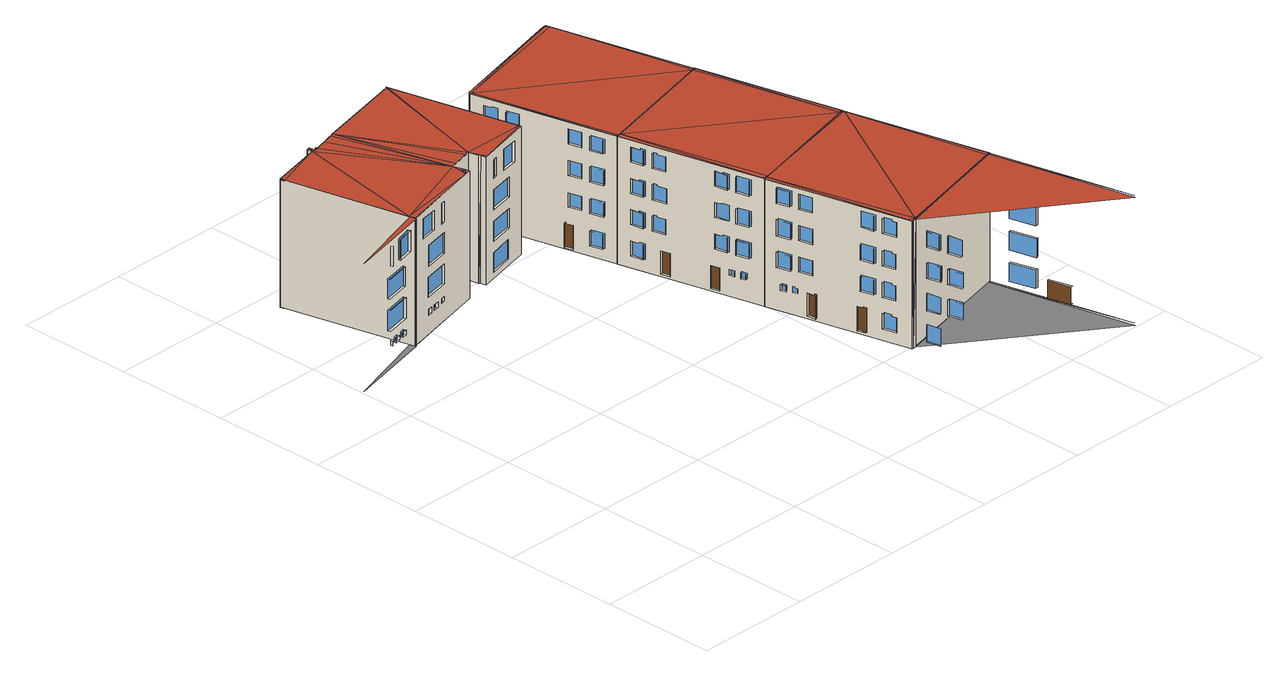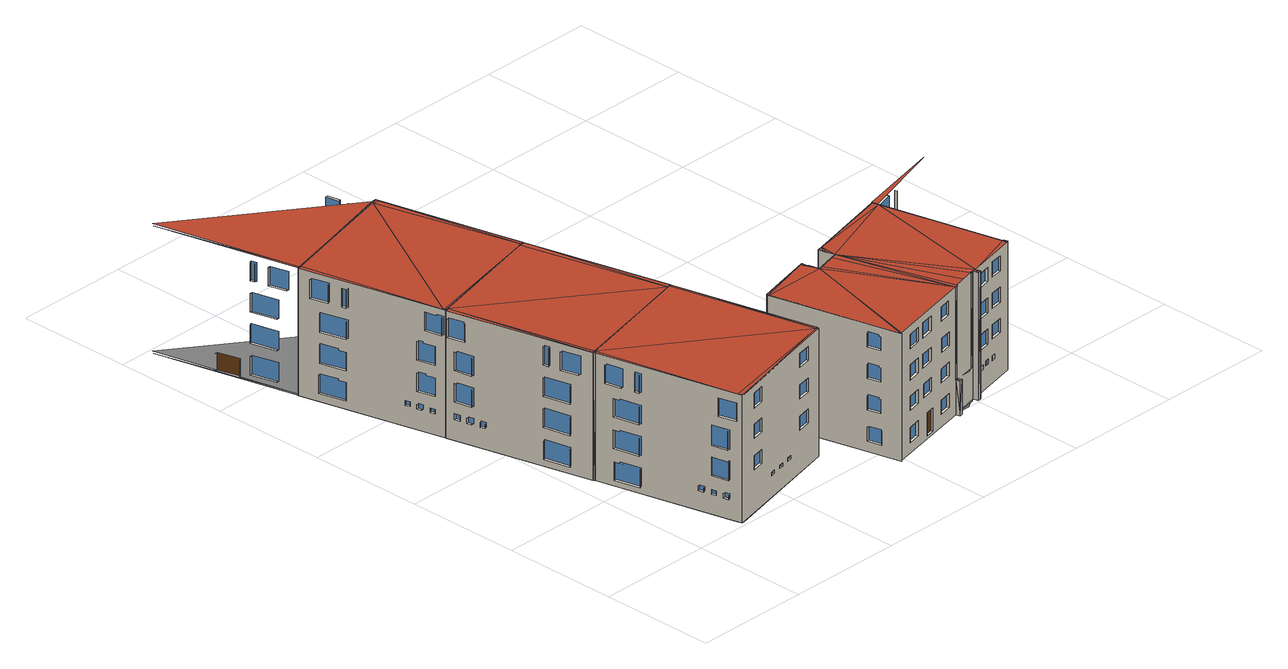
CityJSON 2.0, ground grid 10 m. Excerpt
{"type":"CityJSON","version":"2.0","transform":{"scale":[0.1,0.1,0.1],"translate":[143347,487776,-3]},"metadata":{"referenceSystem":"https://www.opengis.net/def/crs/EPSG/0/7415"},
"CityObjects":{
"building1":{"type":"Building","geometry":[{"type":"MultiSurface","lod":"2.2","boundaries":[[[0,1,2,3]],[[4,5,6,7]],[[8,9,10,11]],[[12,13,14,15]],[[16,17,18,19]],[[13,18,17,14]],[[11,10,20,21]],[[22,23,9,8]],[[10,9,23,20]],[[24,25,26,27]],[[28,29,30,31]],[[29,26,25,30]],[[32,33,34]],[[35,36,37]],[[21,20,23,22]],[[38,39,40,41]],[[42,43,44,45]],[[46,47,43,42]],[[45,44,48,49]],[[44,43,47,48]],[[15,14,17,16]],[[50,51,39,38]],[[41,40,52,53]],[[40,39,51,52]],[[49,48,47,46]],[[31,30,25,24]],[[53,52,51,50]],[[54,32,34]],[[35,37,55]],[[56,54,57]],[[58,55,59]],[[60,61,32,37]],[[60,61,54,55]],[[62,63,61]],[[61,64,62]],[[65,60,63]],[[63,60,61]],[[66,67,61]],[[68,60,69]],[[70,71,72,73]],[[74,75,76,77]],[[78,79,80,81]],[[82,83,84,85]],[[86,87,88,89]],[[57,67,90]],[[91,69,58]],[[73,72,92,93]],[[94,95,71,70]],[[96,97,98,99]],[[72,71,95,92]],[[100,101,102,103]],[[104,105,97,96]],[[99,98,106,107]],[[98,97,105,106]],[[66,90,67]],[[91,68,69]],[[108,109,75,76]],[[77,76,108,110]],[[111,109,75,74]],[[112,113,79,80]],[[81,80,112,114]],[[115,113,79,78]],[[116,117,83,84]],[[85,84,116,118]],[[119,117,83,82]],[[107,106,105,104]],[[120,121,122,123]],[[124,56,57]],[[58,59,125]],[[126,127,121,122]],[[123,122,126,128]],[[129,127,121,120]],[[93,92,95,94]],[[130,131,132,133]],[[110,108,109,111]],[[114,112,113,115]],[[118,116,117,119]],[[128,126,127,129]],[[91,90,61,60],[134,135,136,137],[118,119,82,85],[138,139,140,141],[114,115,78,81],[142,143,144,145],[110,111,74,77],[146,147,148,149],[150,151,152,153],[128,129,120,123]],[[133,132,154,155]],[[156,157,131,130]],[[158,159,87,86]],[[89,88,160,161]],[[132,131,157,154]],[[88,87,159,160]],[[103,102,162,163]],[[164,165,101,100]],[[102,101,165,162]],[[155,154,157,156]],[[152,166,167,153]],[[140,168,169,141]],[[144,170,171,145]],[[136,172,173,137]],[[174,175,166,167]],[[153,167,174,150]],[[151,175,166,152]],[[150,174,175,151]],[[176,177,178,179]],[[180,181,182,183]],[[55,54,184,185],[73,70,94,93],[183,180,186,187],[103,100,164,163],[89,86,158,161],[99,96,104,107],[133,130,156,155],[179,176,188,189]],[[179,178,190,189]],[[188,191,177,176]],[[178,177,191,190]],[[183,182,192,187]],[[186,193,181,180]],[[182,181,193,192]],[[194,195,168,169]],[[196,197,170,171]],[[141,169,194,138]],[[139,195,168,140]],[[145,171,196,142]],[[143,197,170,144]],[[198,199,172,173]],[[137,173,198,134]],[[135,199,172,136]],[[161,160,159,158]],[[189,190,191,188]],[[187,192,193,186]],[[163,162,165,164]],[[148,200,201,149]],[[57,90,202]],[[91,58,203]],[[204,205,200,201]],[[149,201,204,146]],[[147,205,200,148]],[[146,204,205,147]],[[138,194,195,139]],[[142,196,197,143]],[[134,198,199,135]],[[124,57,202]],[[125,203,58]],[[90,91,206]],[[90,206,207]],[[208,206,91]],[[90,207,209]],[[207,206,209]],[[90,209,210]],[[208,91,211]],[[206,208,209]],[[208,209,210,211]],[[212,211,213]],[[214,213,215]],[[214,212,213]],[[215,216,214]],[[90,210,202]],[[215,217,216]],[[203,213,91]],[[210,218,219]],[[217,220,216]],[[218,221,219]],[[211,210,222,223]],[[224,213,203]],[[221,225,219]],[[210,219,222]],[[226,220,217]],[[210,222,202]],[[227,224,223]],[[224,203,223]],[[125,185,228]],[[229,184,124]],[[228,230,125]],[[231,124,202]],[[203,125,230]],[[229,124,231]],[[222,223,232]],[[222,232,233]],[[232,234,233]],[[203,202,184,185]],[[232,223,235]],[[222,233,236]],[[234,232,235]],[[233,234,237]],[[222,236,202]],[[223,203,238]],[[223,238,235]],[[236,233,237]],[[234,235,239]],[[234,239,237]],[[235,238,236]],[[237,235,236]],[[237,239,235]],[[203,240,238]],[[236,241,202]],[[242,241,236]],[[240,243,238]],[[244,245,246,247]],[[248,249,250,251]],[[252,253,254,255]],[[203,202,256,257]],[[258,259,260,261]],[[242,236,256]],[[243,257,238]],[[262,263,245,246]],[[247,246,262,264]],[[265,263,245,244]],[[266,267,249,250]],[[251,250,266,268]],[[269,267,249,248]],[[270,271,253,254]],[[255,254,270,272]],[[273,271,253,252]],[[274,275,259,260]],[[261,260,274,276]],[[277,275,259,258]],[[264,262,263,265]],[[278,279,280]],[[268,266,267,269]],[[272,270,271,273]],[[257,256,280,279]],[[278,281,282,283]],[[281,278,280]],[[276,274,275,277]],[[256,284,280]],[[279,285,257]],[[278,285,279]],[[280,284,281]],[[284,282,281]],[[278,283,285]],[[286,287,288,289]],[[290,291,292,293]],[[294,295,296,297]],[[298,299,300,301]],[[302,303,304,305]],[[236,306,256]],[[238,257,307]],[[301,300,308,309]],[[310,311,299,298]],[[300,299,311,308]],[[312,313,314,315]],[[316,317,318,319]],[[320,321,322,323]],[[324,325,295,296]],[[297,296,324,326]],[[327,325,295,294]],[[309,308,311,310]],[[307,306,236,238],[328,329,330,331],[332,333,316,319],[276,277,258,261],[334,335,336,337],[338,339,320,323],[264,265,244,247],[268,269,248,251],[340,341,312,315],[342,343,344,345],[346,347,348,349],[272,273,252,255],[326,327,294,297]],[[256,350,284]],[[257,285,351]],[[326,324,325,327]],[[352,353,313,314]],[[315,314,352,340]],[[341,353,313,312]],[[354,355,317,318]],[[319,318,354,332]],[[333,355,317,316]],[[356,357,321,322]],[[323,322,356,338]],[[339,357,321,320]],[[289,288,358,359]],[[293,292,360,361]],[[362,363,287,286]],[[364,365,291,290]],[[288,287,363,358]],[[292,291,365,360]],[[305,304,366,367]],[[368,369,303,302]],[[304,303,369,366]],[[283,282,370,371],[301,298,310,309],[372,373,374,375],[289,286,362,359],[293,290,364,361],[305,302,368,367]],[[340,352,353,341]],[[332,354,355,333]],[[373,376,377,372]],[[338,356,357,339]],[[336,378,379,337]],[[344,380,381,345]],[[348,382,383,349]],[[330,384,385,331]],[[359,358,363,362]],[[361,360,365,364]],[[372,377,386,375]],[[374,387,376,373]],[[377,376,387,386]],[[367,366,369,368]],[[350,370,284]],[[285,371,351]],[[256,388,350]],[[257,351,389]],[[257,389,307]],[[256,306,388]],[[390,391,378,379]],[[392,393,380,381]],[[335,391,378,336]],[[343,393,380,344]],[[337,379,390,334]],[[345,381,392,342]],[[394,395,382,383]],[[349,383,394,346]],[[347,395,382,348]],[[396,397,384,385]],[[331,385,396,328]],[[329,397,384,330]],[[375,386,387,374]],[[334,390,391,335]],[[342,392,393,343]],[[346,394,395,347]],[[328,396,397,329]],[[398,399,400,401]],[[402,403,404,405]],[[406,407,408,409]],[[410,411,412,413]],[[371,370,414,415],[416,417,418,419],[420,421,422,423],[424,425,426,427],[428,429,430,431]],[[424,398,399,425]],[[416,402,403,417]],[[420,406,407,421]],[[428,410,411,429]],[[425,399,400,426]],[[427,401,398,424]],[[417,403,404,418]],[[421,407,408,422]],[[419,405,402,416]],[[423,409,406,420]],[[431,413,410,428]],[[429,411,412,430]],[[426,400,401,427]],[[418,404,405,419]],[[422,408,409,423]],[[430,412,413,431]],[[306,307,414]],[[306,414,388]],[[307,389,415]],[[307,415,414]],[[432,433,434]],[[432,435,433]],[[434,436,432]],[[433,435,437]],[[438,439,440,441]],[[442,443,444,445]],[[446,447,448,449]],[[450,451,452,453]],[[437,435,432]],[[454,455,439,438]],[[441,440,456,457]],[[458,459,443,442]],[[445,444,460,461]],[[462,463,447,446]],[[449,448,464,465]],[[466,467,451,450]],[[453,452,468,469]],[[470,434,471]],[[472,473,433]],[[457,456,455,454]],[[461,460,459,458]],[[474,436,434]],[[433,437,475]],[[476,477,478,479]],[[480,481,482,483]],[[465,464,463,462]],[[469,468,467,466]],[[484,485,486,487]],[[488,489,490,491]],[[492,493,494,495]],[[496,497,498,499]],[[500,501,502,503]],[[504,505,506,507]],[[508,509,510,511]],[[483,482,477,476]],[[491,490,485,484]],[[499,498,493,492]],[[436,437,432]],[[512,513,501,500]],[[503,502,514,515]],[[516,517,505,504]],[[507,506,518,519]],[[520,521,509,508]],[[511,510,522,523]],[[455,456,440,439]],[[459,460,444,443]],[[463,464,448,447]],[[467,468,452,451]],[[524,525,526,527]],[[528,529,530,531]],[[527,526,532,533]],[[534,535,525,524]],[[536,537,538,539]],[[540,541,542,543]],[[544,545,546,547]],[[548,549,434,433],[550,551,552,553],[554,555,556,557],[558,559,560,561],[562,563,564,565],[566,567,568,569],[570,571,572,573],[454,457,441,438],[516,519,507,504],[462,465,449,446],[520,523,511,508],[466,469,453,450],[512,515,503,500],[458,461,445,442],[574,575,576,577],[578,579,580,581],[582,583,584,585],[534,533,527,524]],[[515,514,513,512]],[[519,518,517,516]],[[523,522,521,520]],[[477,482,481,478]],[[485,490,489,486]],[[493,498,497,494]],[[533,532,535,534]],[[586,587,529,528]],[[531,530,588,589]],[[590,591,537,536]],[[539,538,592,593]],[[594,595,541,540]],[[543,542,596,597]],[[598,599,545,544]],[[547,546,600,601]],[[513,514,502,501]],[[517,518,506,505]],[[521,522,510,509]],[[589,588,587,586]],[[593,592,591,590]],[[597,596,595,594]],[[601,600,599,598]],[[535,532,526,525]],[[587,588,530,529]],[[591,592,538,537]],[[595,596,542,541]],[[599,600,546,545]],[[585,602,603,584]],[[604,470,471]],[[472,605,473]],[[565,606,607,564]],[[573,608,609,572]],[[557,610,611,556]],[[584,603,612,583]],[[582,613,602,585]],[[471,614,604]],[[473,605,615]],[[583,612,613,582]],[[562,616,606,565]],[[564,607,617,563]],[[570,618,608,573]],[[572,609,619,571]],[[554,620,610,557]],[[556,611,621,555]],[[563,617,616,562]],[[571,619,618,570]],[[555,621,620,554]],[[581,622,623,580]],[[580,623,624,579]],[[578,625,622,581]],[[579,624,625,578]],[[569,626,627,568]],[[561,628,629,560]],[[553,630,631,552]],[[613,612,603,602]],[[577,632,633,576]],[[566,634,626,569]],[[568,627,635,567]],[[558,636,628,561]],[[560,629,637,559]],[[616,617,607,606]],[[550,638,630,553]],[[552,631,639,551]],[[574,640,632,577]],[[576,633,641,575]],[[618,619,609,608]],[[620,621,611,610]],[[575,641,640,574]],[[567,635,634,566]],[[559,637,636,558]],[[551,639,638,550]],[[625,624,623,622]],[[614,549,604]],[[605,548,615]],[[634,635,627,626]],[[636,637,629,628]],[[640,641,633,632]],[[638,639,631,630]],[[642,643,644,645]],[[646,647,648,649]],[[650,651,652,653]],[[654,655,656,657]],[[658,548,659]],[[660,549,661]],[[662,663,655,654]],[[657,656,664,665]],[[666,667,643,642]],[[645,644,668,669]],[[649,648,670,671]],[[653,652,672,673]],[[674,675,647,646]],[[676,677,651,650]],[[665,664,663,662]],[[669,668,667,666]],[[671,670,675,674]],[[673,672,677,676]],[[678,679,680,681]],[[682,683,679,678]],[[681,680,684,685]],[[685,684,683,682]],[[686,687,688,689]],[[690,691,692,693]],[[694,695,696,697]],[[689,688,698,699]],[[700,701,687,686]],[[702,703,691,690]],[[693,692,704,705]],[[706,707,695,694]],[[697,696,708,709]],[[663,664,656,655]],[[667,668,644,643]],[[675,670,648,647]],[[677,672,652,651]],[[710,711,712,713]],[[714,715,711,710]],[[713,712,716,717]],[[699,698,701,700]],[[705,704,703,702]],[[709,708,707,706]],[[718,719,549,548],[720,721,722,723],[724,725,726,727],[728,729,730,731],[732,733,734,735],[736,737,738,739],[740,741,742,743],[744,745,746,747],[702,705,693,690],[674,671,649,646],[700,699,689,686],[666,669,645,642],[676,673,653,650],[706,709,697,694],[682,685,681,678],[662,665,657,654],[714,717,713,710],[748,749,750,751]],[[717,716,715,714]],[[683,684,680,679]],[[701,698,688,687]],[[703,704,692,691]],[[707,708,696,695]],[[715,716,712,711]],[[751,752,753,750]],[[735,754,755,734]],[[727,756,757,726]],[[743,758,759,742]],[[760,660,661]],[[659,761,658]],[[748,762,752,751]],[[750,753,763,749]],[[749,763,762,748]],[[732,764,754,735]],[[734,755,765,733]],[[726,757,766,725]],[[742,759,767,741]],[[724,768,756,727]],[[740,769,758,743]],[[760,661,770]],[[761,771,658]],[[733,765,764,732]],[[725,766,768,724]],[[741,767,769,740]],[[747,772,773,746]],[[731,774,775,730]],[[739,776,777,738]],[[723,778,779,722]],[[762,763,753,752]],[[746,773,780,745]],[[744,781,772,747]],[[728,782,774,731]],[[730,775,783,729]],[[736,784,776,739]],[[738,777,785,737]],[[720,786,778,723]],[[722,779,787,721]],[[764,765,755,754]],[[768,766,757,756]],[[769,767,759,758]],[[745,780,781,744]],[[729,783,782,728]],[[737,785,784,736]],[[721,787,786,720]],[[788,719,789]],[[718,790,791]],[[781,780,773,772]],[[782,783,775,774]],[[784,785,777,776]],[[786,787,779,778]],[[719,760,770]],[[761,718,771]],[[792,793,794,795]],[[796,797,798,799]],[[800,801,802,803]],[[804,805,806,807]],[[808,809,793,792]],[[795,794,810,811]],[[799,798,812,813]],[[814,815,797,796]],[[816,817,801,800]],[[803,802,818,819]],[[820,821,805,804]],[[807,806,822,823]],[[811,810,809,808]],[[813,812,815,814]],[[819,818,817,816]],[[823,822,821,820]],[[824,825,826,827]],[[828,829,830,831]],[[832,833,834,835]],[[827,826,836,837]],[[831,830,838,839]],[[840,841,825,824]],[[842,843,829,828]],[[809,810,794,793]],[[815,812,798,797]],[[844,845,833,832]],[[835,834,846,847]],[[817,818,802,801]],[[821,822,806,805]],[[848,849,850,851]],[[851,850,852,853]],[[854,855,849,848]],[[837,836,841,840]],[[839,838,843,842]],[[847,846,845,844]],[[856,857,719,718],[858,859,860,861],[862,863,864,865],[844,847,835,832],[816,819,803,800],[840,837,827,824],[808,811,795,792],[842,839,831,828],[814,813,799,796],[820,823,807,804],[854,853,851,848]],[[853,852,855,854]],[[866,788,789]],[[791,790,867]],[[841,836,826,825]],[[843,838,830,829]],[[845,846,834,833]],[[855,852,850,849]],[[866,789,857]],[[856,791,867]],[[865,868,869,864]],[[862,870,868,865]],[[864,869,871,863]],[[863,871,870,862]],[[861,872,873,860]],[[858,874,872,861]],[[860,873,875,859]],[[870,871,869,868]],[[859,875,874,858]],[[857,856,867]],[[874,875,873,872]],[[857,867,866]],[[867,876,877]],[[866,867,877]],[[878,879,880,881]],[[882,883,884,885]],[[886,887,888,889]],[[475,437,890]],[[474,891,436]],[[892,893,879,880]],[[894,895,883,884]],[[896,897,887,888]],[[898,893,879,878]],[[899,895,883,882]],[[900,897,887,886]],[[881,880,892,901]],[[885,884,894,902]],[[889,888,896,903]],[[604,904,470]],[[472,905,605]],[[901,892,893,898]],[[902,894,895,899]],[[903,896,897,900]],[[760,906,660]],[[659,907,761]],[[908,788,866]],[[790,909,867]],[[433,434,910,911]],[[912,876,867]],[[866,877,913]],[[914,915,916,917]],[[548,549,918,919]],[[920,921,915,916]],[[917,916,920,922]],[[923,921,915,914]],[[922,920,921,923]],[[718,719,924,925]],[[436,891,926]],[[437,927,890]],[[928,929,930,931]],[[932,933,929,930]],[[931,930,932,934]],[[935,933,929,928]],[[936,937,877,876],[938,939,940,941],[942,943,944,945],[946,947,948,949],[901,898,878,881],[902,899,882,885],[903,900,886,889],[950,951,952,953],[934,935,928,931],[922,923,914,917]],[[934,932,933,935]],[[470,904,954]],[[955,905,472]],[[906,904,604]],[[605,905,907]],[[952,956,957,953]],[[760,908,906]],[[761,907,909]],[[958,959,956,957]],[[953,957,958,950]],[[951,959,956,952]],[[950,958,959,951]],[[908,866,960]],[[867,909,961]],[[960,866,913]],[[912,867,961]],[[948,962,963,949]],[[944,964,965,945]],[[940,966,967,941]],[[968,969,970,971]],[[972,971,968,973]],[[974,969,970,975]],[[976,977,962,963]],[[947,977,962,948]],[[949,963,976,946]],[[978,979,980,981]],[[982,983,964,965]],[[943,983,964,944]],[[945,965,982,942]],[[984,985,966,967]],[[939,985,966,940]],[[941,967,984,938]],[[975,970,971,972]],[[986,987,988,989]],[[990,991,992,993]],[[994,995,996,997]],[[998,978,979,999]],[[1000,986,987,1001]],[[1002,990,991,1003]],[[1004,994,995,1005]],[[891,1006,1007]],[[890,1008,1009]],[[1010,981,978,998]],[[999,979,980,1011]],[[1012,1013,1014,1015]],[[1011,980,981,1010]],[[1016,989,986,1000]],[[1001,987,988,1017]],[[1003,991,992,1018]],[[1005,995,996,1019]],[[1020,993,990,1002]],[[1021,997,994,1004]],[[1022,1012,1013,1023]],[[1017,988,989,1016]],[[1018,992,993,1020]],[[1019,996,997,1021]],[[1023,1013,1014,1024]],[[1025,1015,1012,1022]],[[1024,1014,1015,1025]],[[1026,1027,1028,1029]],[[1030,910,954]],[[911,1031,955]],[[910,1006,891]],[[890,1009,911]],[[1032,1033,1034,1035]],[[1036,1026,1027,1037]],[[1038,1039,1040,1041]],[[1042,1043,1044,1045]],[[1046,1032,1033,1047]],[[1037,1027,1028,1048]],[[1049,1029,1026,1036]],[[1050,1038,1039,1051]],[[1052,1042,1043,1053]],[[1054,1055,1056,1057]],[[1048,1028,1029,1049]],[[1058,1035,1032,1046]],[[1047,1033,1034,1059]],[[1060,1041,1038,1050]],[[1051,1039,1040,1061]],[[1053,1043,1044,1062]],[[1063,1045,1042,1052]],[[1064,1054,1055,1065]],[[1066,1057,1054,1064]],[[1065,1055,1056,1067]],[[954,904,1030]],[[1031,905,955]],[[1059,1034,1035,1058]],[[1061,1040,1041,1060]],[[1062,1044,1045,1063]],[[1067,1056,1057,1066]],[[946,976,977,947]],[[942,982,983,943]],[[938,984,985,939]],[[1068,1069,1070,1071]],[[911,910,918,919],[1036,1037,1048,1049],[1072,1073,1074,1075],[1076,1077,1078,1079],[1080,1081,1082,1083],[1064,1065,1067,1066],[1052,1053,1062,1063],[1050,1051,1061,1060],[1046,1047,1059,1058],[1084,1085,1086,1087],[1088,1089,1090,1091],[1092,1093,1094,1095]],[[1096,1097,1098,1099]],[[1100,1101,1102,1103]],[[1104,1105,1106,1107]],[[1084,1068,1069,1085]],[[1087,1071,1068,1084]],[[1085,1069,1070,1086]],[[1086,1070,1071,1087]],[[1108,1109,1110,1111]],[[1112,1113,1114,1115]],[[1076,1100,1101,1077]],[[1072,1104,1105,1073]],[[1088,1096,1097,1089]],[[1091,1099,1096,1088]],[[1089,1097,1098,1090]],[[1090,1098,1099,1091]],[[1080,1112,1113,1081]],[[1077,1101,1102,1078]],[[1079,1103,1100,1076]],[[1075,1107,1104,1072]],[[1073,1105,1106,1074]],[[1092,1108,1109,1093]],[[1093,1109,1110,1094]],[[1095,1111,1108,1092]],[[1083,1115,1112,1080]],[[1081,1113,1114,1082]],[[1116,1117,1118,1119]],[[1120,1121,1122,1123]],[[1094,1110,1111,1095]],[[1078,1102,1103,1079]],[[1074,1106,1107,1075]],[[906,918,904]],[[905,919,907]],[[1124,1125,1126,1127]],[[1128,1129,1130,1131]],[[1082,1114,1115,1083]],[[918,906,1132]],[[907,919,1133]],[[1134,1116,1117,1135]],[[1136,1137,1138,1139]],[[1140,1124,1125,1141]],[[1142,1128,1129,1143]],[[1144,1120,1121,1145]],[[1146,1119,1116,1134]],[[1135,1117,1118,1147]],[[1148,1123,1120,1144]],[[1145,1121,1122,1149]],[[1149,1122,1123,1148]],[[1150,1151,1152,1153]],[[1141,1125,1126,1154]],[[1155,1127,1124,1140]],[[1156,1131,1128,1142]],[[1143,1129,1130,1157]],[[1147,1118,1119,1146]],[[1158,1136,1137,1159]],[[1160,1139,1136,1158]],[[1159,1137,1138,1161]],[[1154,1126,1127,1155]],[[1161,1138,1139,1160]],[[1157,1130,1131,1156]],[[1162,1150,1151,1163]],[[1163,1151,1152,1164]],[[1165,1153,1150,1162]],[[1164,1152,1153,1165]],[[906,1166,1132]],[[907,1133,1167]],[[906,908,1166]],[[909,907,1167]],[[1168,1169,1170,1171]],[[1172,1173,1174,1175]],[[1176,1177,1178,1179]],[[1180,1181,1182,1183]],[[919,918,924,925],[1134,1135,1147,1146],[1140,1141,1154,1155],[1142,1143,1157,1156],[1184,1185,1186,1187],[1144,1145,1149,1148],[1158,1159,1161,1160],[1162,1163,1164,1165],[1188,1189,1190,1191],[1192,1193,1194,1195],[1196,1197,1198,1199],[1200,1201,1202,1203]],[[1196,1172,1173,1197]],[[1188,1168,1169,1189]],[[1192,1176,1177,1193]],[[1200,1180,1181,1201]],[[1191,1171,1168,1188]],[[1189,1169,1170,1190]],[[1204,1205,1206,1207]],[[1190,1170,1171,1191]],[[1199,1175,1172,1196]],[[1197,1173,1174,1198]],[[1195,1179,1176,1192]],[[1193,1177,1178,1194]],[[1203,1183,1180,1200]],[[1201,1181,1182,1202]],[[1184,1204,1205,1185]],[[1198,1174,1175,1199]],[[1187,1207,1204,1184]],[[1185,1205,1206,1186]],[[1194,1178,1179,1195]],[[1202,1182,1183,1203]],[[1208,1209,1210,1211]],[[1186,1206,1207,1187]],[[1212,924,908]],[[909,925,1213]],[[1214,1215,1216,1217]],[[1218,1208,1209,1219]],[[1220,1221,1222,1223]],[[1167,925,909]],[[908,924,1166]],[[1224,1225,1226,1227]],[[1219,1209,1210,1228]],[[1229,1211,1208,1218]],[[1230,1214,1215,1231]],[[1232,1220,1221,1233]],[[1234,1224,1225,1235]],[[1236,1237,1238,1239]],[[1228,1210,1211,1229]],[[1212,1213,925]],[[1240,1217,1214,1230]],[[1231,1215,1216,1241]],[[1242,1223,1220,1232]],[[1233,1221,1222,1243]],[[1244,1227,1224,1234]],[[1235,1225,1226,1245]],[[1212,925,924]],[[1246,1236,1237,1247]],[[1247,1237,1238,1248]],[[1249,1239,1236,1246]],[[1241,1216,1217,1240]],[[1243,1222,1223,1242]],[[1248,1238,1239,1249]],[[1245,1226,1227,1244]],[[908,960,1212]],[[961,909,1213]],[[1250,1251,1252,1253]],[[1213,1212,937,936],[1218,1219,1228,1229],[1254,1255,1256,1257],[1258,1259,1260,1261],[1262,1263,1264,1265],[1246,1247,1248,1249],[1230,1231,1241,1240],[1232,1233,1243,1242],[1234,1235,1245,1244],[1266,1267,1268,1269],[1270,1271,1272,1273],[1274,1275,1276,1277]],[[1278,1279,1280,1281]],[[1282,1283,1284,1285]],[[1286,1287,1288,1289]],[[1274,1250,1251,1275]],[[1277,1253,1250,1274]],[[1275,1251,1252,1276]],[[1276,1252,1253,1277]],[[1290,1291,1292,1293]],[[1294,1295,1296,1297]],[[1258,1282,1283,1259]],[[1270,1278,1279,1271]],[[1262,1286,1287,1263]],[[1273,1281,1278,1270]],[[1271,1279,1280,1272]],[[1272,1280,1281,1273]],[[1254,1294,1295,1255]],[[1261,1285,1282,1258]],[[1259,1283,1284,1260]],[[1265,1289,1286,1262]],[[1263,1287,1288,1264]],[[1266,1290,1291,1267]],[[1269,1293,1290,1266]],[[1267,1291,1292,1268]],[[1257,1297,1294,1254]],[[1255,1295,1296,1256]],[[1260,1284,1285,1261]],[[1264,1288,1289,1265]],[[1268,1292,1293,1269]],[[1256,1296,1297,1257]],[[913,937,960]],[[936,912,961]]],"semantics":{"surfaces":[{"type":"WallSurface","on_footprint_edge":true},{"type":"Window"},{"type":"GroundSurface"},{"type":"RoofSurface"},{"type":"Door"}],"values":[0,0,0,0,0,1,0,0,1,0,0,1,2,3,0,0,0,0,0,1,0,0,0,1,0,0,0,2,3,2,3,0,0,0,2,3,0,2,3,0,0,0,0,0,2,3,0,0,0,1,0,0,0,1,2,3,1,0,0,1,0,0,1,0,0,0,0,2,3,1,0,0,0,0,0,0,0,0,0,0,0,0,0,1,1,0,0,1,0,0,0,0,0,1,0,0,0,0,0,0,0,0,1,0,0,1,1,1,0,0,0,0,1,0,0,0,0,0,0,0,2,3,1,0,0,0,0,0,0,2,3,0,0,3,2,0,2,3,0,0,3,0,0,2,2,2,3,2,2,2,0,3,2,2,2,2,3,3,3,2,3,2,3,2,2,0,0,0,0,2,2,0,2,3,0,2,2,0,2,0,0,3,2,2,3,0,0,0,0,0,2,3,1,0,0,1,0,0,1,0,0,1,0,0,0,0,0,0,0,0,0,0,2,3,3,2,2,3,0,0,0,0,0,2,3,0,0,1,0,0,0,4,0,0,0,0,2,3,0,1,0,0,1,0,0,1,0,0,0,0,0,0,1,1,0,0,1,0,0,0,0,0,0,0,0,0,0,0,0,0,1,0,2,3,2,3,3,2,1,1,0,0,0,0,1,0,0,1,0,0,0,0,0,0,0,1,1,1,1,0,0,0,0,0,0,0,0,0,0,0,0,0,0,0,0,0,0,2,3,0,0,0,2,3,0,0,0,0,0,0,0,0,0,0,0,0,0,2,3,0,0,2,3,0,0,0,0,0,0,0,0,0,0,0,0,0,0,0,0,0,0,0,0,0,1,1,1,1,0,0,0,0,0,0,0,0,0,0,0,1,1,1,0,0,0,0,0,0,0,0,0,1,1,1,0,0,0,0,4,1,1,1,1,0,2,3,0,0,0,0,0,2,3,0,0,0,0,0,0,0,0,0,0,0,0,0,0,0,0,0,4,0,0,0,0,0,1,0,0,0,0,1,1,0,0,0,0,1,2,3,1,1,1,1,0,0,0,0,3,2,0,0,0,0,0,0,0,0,0,0,0,0,0,0,0,0,0,0,0,0,0,0,0,0,0,1,1,1,1,0,0,0,0,0,0,0,0,1,1,1,1,4,0,0,0,0,2,3,0,0,0,0,0,0,0,0,0,2,3,0,0,0,0,0,0,0,4,0,0,0,0,0,0,0,0,1,1,1,0,0,0,0,2,3,1,1,1,1,2,3,0,0,0,0,0,0,0,0,0,0,0,0,0,0,0,0,0,0,0,0,0,0,0,1,1,0,0,1,1,0,0,0,0,0,0,0,0,2,3,1,1,1,4,2,3,0,0,0,0,0,0,0,1,0,0,1,0,0,0,0,0,0,3,2,1,1,1,0,0,0,0,0,0,2,3,0,0,0,2,3,2,3,0,3,2,0,0,1,0,0,0,0,2,3,0,1,0,0,0,0,2,3,2,3,0,2,3,1,0,0,0,2,3,2,3,0,0,0,4,0,0,1,0,0,1,1,0,0,1,0,0,0,1,1,1,0,0,0,0,2,3,0,0,1,0,0,0,0,0,0,0,0,0,0,0,0,0,0,1,2,3,2,3,1,0,1,1,0,0,0,0,0,1,0,0,0,0,0,0,0,0,0,0,2,3,0,0,0,0,0,0,0,1,0,1,1,1,0,0,0,0,1,1,0,0,0,0,0,0,0,0,0,0,0,0,0,0,0,0,1,1,0,0,0,2,3,1,1,0,2,3,0,1,0,0,0,0,0,0,0,0,1,0,0,0,0,0,0,0,0,0,0,0,0,0,0,0,2,3,2,3,1,1,1,1,0,0,0,0,0,0,0,1,0,0,0,0,0,0,0,0,0,0,0,0,0,1,0,2,3,1,0,1,3,2,1,0,0,0,0,0,1,0,0,0,0,0,0,0,0,0,0,0,0,0,0,0,0,2,3,1,0,1,1,1,0,0,0,0,1,1,0,0,0,0,0,0,0,0,0,0,0,0,0,0,0,0,0,0,0,0,2,3]}}]}
},
"vertices":[
[44,360,28],[44,362,28],[44,362,24],[44,360,24],[45,360,109],[44,362,109],[44,362,92],[45,360,92],[49,361,24],[49,363,24],[49,363,28],[49,361,28],[40,359,83],[40,361,83],[62,366,83],[62,364,83],[62,364,66],[62,366,66],[40,361,66],[40,359,66],[53,364,28],[54,362,28],[54,362,24],[53,364,24],[63,364,38],[62,366,38],[40,361,38],[41,359,38],[41,359,56],[40,361,56],[62,366,56],[63,364,56],[78,368,6],[3,350,6],[77,373,6],[77,373,116],[3,350,116],[78,368,116],[55,362,92],[55,364,92],[55,364,110],[55,362,110],[58,363,24],[58,365,24],[58,365,28],[58,363,28],[63,364,24],[62,366,24],[62,366,28],[63,364,28],[70,366,92],[69,368,92],[69,368,110],[70,366,110],[78,369,6],[78,369,116],[79,369,6],[77,374,6],[77,374,116],[79,369,116],[51,482,116],[51,482,6],[50,481,6],[50,481,116],[51,478,6],[51,478,116],[52,482,6],[52,478,6],[52,482,116],[52,478,116],[90,372,92],[90,374,92],[90,374,109],[90,372,109],[62,485,44],[62,483,44],[62,483,56],[62,485,56],[62,485,70],[62,483,70],[62,483,83],[62,485,83],[62,485,97],[62,483,97],[62,483,110],[62,485,110],[97,374,38],[97,376,38],[97,376,55],[97,374,55],[97,493,6],[97,493,116],[104,377,109],[105,375,109],[105,375,92],[104,377,92],[98,374,22],[97,376,22],[97,376,27],[98,374,27],[98,374,64],[97,376,64],[97,376,82],[98,374,82],[102,375,22],[101,377,22],[101,377,27],[102,375,27],[74,485,56],[74,485,44],[73,487,56],[73,487,44],[74,485,83],[74,485,70],[73,487,83],[73,487,70],[74,485,110],[74,485,97],[73,487,110],[73,487,97],[69,486,25],[70,484,25],[70,484,29],[69,486,29],[152,387,6],[152,387,116],[74,485,29],[74,485,25],[73,487,29],[73,487,25],[106,376,22],[106,378,22],[106,378,27],[106,376,27],[92,492,109],[92,492,97],[80,489,97],[80,489,109],[92,492,83],[92,492,70],[80,489,70],[80,489,83],[92,492,56],[92,492,43],[80,489,43],[80,489,56],[91,492,29],[91,492,25],[87,491,25],[87,491,29],[82,489,29],[82,489,25],[78,488,25],[78,488,29],[110,379,27],[111,377,27],[111,377,22],[110,379,22],[120,379,38],[119,381,38],[119,381,55],[120,379,55],[120,381,82],[120,379,82],[120,379,64],[120,381,64],[79,487,25],[79,487,29],[80,487,70],[80,487,83],[80,487,43],[80,487,56],[81,487,97],[81,487,109],[83,488,29],[83,488,25],[116,378,23],[115,380,23],[115,380,27],[116,378,27],[116,378,91],[116,380,91],[116,380,109],[116,378,109],[157,388,6],[157,388,116],[120,379,91],[120,379,109],[120,379,23],[120,379,27],[119,381,27],[119,381,23],[119,381,109],[119,381,91],[92,490,83],[92,490,70],[92,490,56],[92,490,43],[92,490,109],[92,490,97],[88,489,25],[88,489,29],[153,402,6],[153,402,116],[92,490,29],[92,490,25],[96,497,116],[96,497,6],[99,498,116],[99,498,6],[100,493,6],[100,493,116],[103,495,116],[103,493,116],[103,495,35],[103,493,35],[106,496,35],[113,496,35],[103,495,6],[122,499,6],[111,499,36],[106,496,6],[123,499,6],[123,499,116],[113,496,116],[111,499,6],[122,499,36],[122,499,116],[156,392,116],[156,392,6],[155,395,116],[155,395,6],[123,499,36],[122,503,6],[122,503,36],[126,500,36],[126,500,6],[125,504,6],[126,500,116],[125,504,36],[158,403,116],[158,403,6],[173,407,6],[173,407,116],[135,502,70],[135,500,70],[135,500,82],[135,502,82],[135,502,44],[136,500,44],[136,500,56],[135,502,56],[135,502,17],[136,500,17],[136,500,29],[135,502,29],[176,408,6],[176,408,116],[136,502,97],[136,500,97],[136,500,109],[136,502,109],[147,503,82],[147,503,70],[146,505,82],[146,505,70],[147,503,56],[147,503,44],[147,505,56],[147,505,44],[147,503,29],[147,503,17],[147,505,29],[147,505,17],[148,503,109],[148,503,97],[147,505,109],[147,505,97],[179,398,116],[178,399,116],[178,399,6],[179,398,6],[180,393,6],[180,393,116],[182,394,6],[182,394,116],[191,396,65],[190,398,65],[190,398,82],[191,396,82],[191,396,38],[190,398,38],[190,398,55],[191,396,55],[158,507,8],[158,505,8],[158,505,28],[158,507,28],[191,396,92],[191,398,92],[191,398,108],[191,396,108],[191,396,11],[191,398,11],[191,398,28],[191,396,28],[203,518,6],[203,518,116],[195,399,108],[195,397,108],[195,397,92],[195,399,92],[161,508,44],[161,506,44],[161,506,56],[161,508,56],[161,508,96],[162,506,96],[162,506,109],[161,508,109],[161,508,70],[162,506,70],[162,506,82],[161,508,82],[166,507,28],[166,507,8],[166,509,28],[166,509,8],[191,515,108],[191,515,96],[179,512,96],[179,512,108],[173,511,109],[173,511,96],[191,515,82],[191,515,69],[179,512,69],[179,512,82],[173,511,82],[173,511,70],[172,511,56],[172,511,44],[191,515,55],[191,515,43],[179,512,43],[179,512,55],[191,515,28],[191,515,15],[179,512,15],[179,512,28],[231,408,6],[231,408,116],[173,509,56],[173,509,44],[173,509,109],[173,509,96],[173,509,82],[173,509,70],[213,403,82],[213,401,82],[213,403,55],[213,401,55],[213,401,65],[213,403,65],[213,401,38],[213,403,38],[213,403,28],[213,402,28],[213,402,11],[213,403,11],[231,406,6],[231,406,116],[206,400,109],[206,400,91],[221,403,91],[221,403,109],[205,402,91],[205,402,109],[180,510,69],[180,510,82],[180,510,43],[180,510,55],[180,510,15],[180,510,28],[180,511,96],[180,511,108],[220,405,109],[220,405,91],[204,518,6],[204,518,116],[191,513,82],[191,513,69],[191,513,55],[191,513,43],[191,513,28],[191,513,15],[191,513,108],[191,513,96],[209,489,54],[209,489,42],[206,501,42],[206,501,54],[209,489,108],[209,489,96],[206,501,96],[206,501,108],[209,489,81],[209,489,69],[206,501,69],[206,501,81],[209,490,27],[209,490,15],[206,501,15],[206,501,27],[204,519,6],[204,519,116],[211,490,108],[211,490,96],[208,501,96],[208,501,108],[211,490,81],[211,490,69],[208,501,69],[208,501,81],[211,490,54],[211,490,42],[208,501,42],[208,501,54],[211,490,27],[211,490,15],[208,502,15],[208,502,27],[331,98,6],[330,98,116],[330,98,6],[331,98,116],[334,98,6],[334,98,116],[327,111,29],[329,112,29],[329,112,16],[327,111,16],[327,111,111],[329,112,111],[329,112,98],[327,111,98],[327,112,56],[329,112,56],[329,112,43],[327,112,43],[327,112,83],[329,112,83],[329,112,70],[327,112,70],[324,123,29],[326,123,29],[326,123,16],[324,123,16],[324,123,111],[326,123,111],[326,123,98],[324,123,98],[324,123,56],[326,123,56],[326,123,43],[324,123,43],[324,123,83],[326,123,83],[326,123,70],[324,123,70],[335,100,6],[330,101,6],[335,100,116],[330,101,116],[333,99,6],[333,99,116],[340,71,55],[342,71,55],[345,60,55],[343,59,55],[343,59,41],[345,60,41],[342,71,41],[340,71,41],[340,71,81],[342,71,81],[345,60,81],[343,59,81],[343,59,68],[345,60,68],[342,71,68],[340,71,68],[340,71,109],[342,72,109],[344,60,109],[342,60,109],[342,60,95],[344,60,95],[342,72,95],[340,71,95],[322,130,111],[324,130,111],[324,130,98],[322,130,98],[322,130,56],[324,130,56],[324,130,43],[322,130,43],[322,130,83],[324,130,83],[324,130,70],[322,130,70],[320,141,111],[321,142,111],[321,142,98],[320,141,98],[319,141,56],[321,142,56],[321,142,43],[319,141,43],[319,141,83],[321,142,83],[321,142,70],[319,141,70],[321,137,29],[322,137,29],[322,137,8],[321,137,8],[339,77,81],[341,78,81],[341,78,68],[339,77,68],[321,145,8],[319,144,8],[319,144,29],[321,145,29],[339,77,27],[340,78,27],[340,78,13],[339,77,13],[339,78,54],[340,78,54],[340,78,40],[339,78,40],[338,78,108],[340,78,108],[340,78,95],[338,78,95],[300,221,116],[300,221,6],[302,211,111],[302,211,98],[305,200,98],[305,200,111],[307,193,111],[307,193,98],[310,182,98],[310,182,111],[302,211,84],[302,211,70],[305,199,70],[305,199,84],[307,193,84],[307,193,71],[310,181,71],[310,181,84],[302,211,56],[302,211,43],[305,199,43],[305,199,56],[307,193,57],[307,193,44],[310,181,44],[310,181,57],[303,208,29],[303,208,24],[304,203,24],[304,203,29],[306,198,29],[306,198,25],[307,194,25],[307,194,29],[309,186,28],[309,186,8],[310,178,8],[310,178,28],[336,89,81],[338,89,81],[338,89,68],[336,89,68],[336,89,27],[338,90,27],[338,90,13],[336,89,13],[336,89,54],[338,90,54],[338,90,40],[336,89,40],[336,89,108],[338,90,108],[338,90,95],[336,89,95],[312,179,28],[312,179,8],[303,222,6],[303,222,116],[312,182,84],[312,182,71],[312,182,57],[312,182,44],[312,182,111],[312,182,98],[311,186,8],[311,186,28],[300,220,6],[300,220,116],[309,193,84],[309,193,71],[309,193,57],[309,193,44],[309,193,111],[309,193,98],[309,195,29],[309,195,25],[307,199,25],[307,199,29],[307,200,56],[307,200,43],[307,200,84],[307,200,70],[307,200,111],[307,200,98],[306,204,29],[306,204,24],[304,211,56],[304,211,43],[304,211,84],[304,211,70],[304,212,111],[304,212,98],[305,208,29],[305,208,24],[297,234,83],[299,234,83],[299,234,70],[297,234,70],[297,234,56],[299,234,56],[299,234,43],[297,234,43],[297,234,110],[299,234,110],[299,234,97],[297,234,97],[296,237,29],[298,237,29],[298,237,24],[296,237,24],[300,223,116],[305,222,116],[305,222,6],[300,223,6],[295,241,29],[297,242,29],[297,242,24],[295,241,24],[294,245,83],[296,245,83],[296,245,70],[294,245,70],[296,246,43],[294,245,43],[296,246,97],[294,245,97],[294,245,56],[296,246,56],[294,245,110],[296,246,110],[294,246,29],[296,247,29],[296,247,24],[294,246,24],[293,251,29],[295,251,29],[295,251,24],[293,251,24],[293,252,83],[294,252,83],[294,252,70],[293,252,70],[292,252,56],[294,252,56],[294,252,43],[292,252,43],[292,252,110],[294,252,110],[294,252,97],[292,252,97],[292,263,70],[290,263,70],[290,263,83],[292,263,83],[290,263,56],[292,264,56],[292,264,43],[290,263,43],[290,263,110],[292,264,110],[292,264,97],[290,263,97],[291,259,28],[293,259,28],[293,259,8],[291,259,8],[289,266,28],[291,267,28],[291,267,8],[289,266,8],[270,344,116],[270,344,6],[273,333,110],[273,333,97],[275,322,97],[275,322,110],[277,315,110],[277,315,97],[280,304,97],[280,304,110],[273,333,83],[273,333,70],[275,322,70],[275,322,83],[277,315,83],[277,315,70],[280,303,70],[280,303,83],[273,333,56],[273,333,43],[275,322,43],[275,322,56],[277,315,56],[277,315,43],[280,304,43],[280,304,56],[273,333,29],[273,333,16],[275,322,16],[275,322,29],[279,308,28],[279,308,8],[281,300,8],[281,300,28],[283,301,28],[283,301,8],[282,304,83],[282,304,70],[282,304,110],[282,304,97],[282,304,56],[282,304,43],[274,345,6],[274,345,116],[281,308,28],[281,308,8],[279,315,83],[279,315,70],[279,315,97],[279,315,43],[279,315,110],[279,315,56],[270,343,6],[270,343,116],[277,322,29],[277,322,16],[277,322,83],[277,322,70],[277,322,56],[277,322,43],[277,322,110],[277,322,97],[275,333,16],[275,333,29],[275,333,83],[275,333,70],[275,333,56],[275,333,43],[275,334,110],[275,334,97],[272,345,6],[270,346,6],[272,345,116],[270,346,116],[267,355,83],[269,356,83],[269,356,70],[267,355,70],[267,355,55],[269,356,55],[269,356,43],[267,355,43],[267,356,109],[269,356,109],[269,356,97],[267,356,97],[267,356,28],[269,356,28],[269,356,15],[267,356,15],[264,367,83],[266,367,83],[266,367,70],[264,367,70],[266,367,43],[264,367,43],[264,367,55],[266,367,55],[264,367,109],[266,367,109],[266,367,97],[264,367,97],[264,367,28],[266,367,28],[266,367,15],[264,367,15],[263,374,83],[265,374,83],[265,374,70],[263,374,70],[263,374,55],[265,374,55],[265,374,43],[263,374,43],[263,374,110],[265,375,110],[265,375,97],[263,374,97],[262,385,70],[260,385,70],[262,385,43],[260,385,43],[260,385,83],[262,385,83],[260,385,55],[262,385,55],[260,385,110],[262,386,110],[262,386,97],[260,385,97],[261,381,28],[263,382,28],[263,382,7],[261,381,7],[261,389,7],[259,388,7],[259,388,28],[261,389,28],[240,467,116],[240,467,6],[243,456,109],[243,456,97],[246,444,97],[246,444,109],[247,437,109],[247,437,97],[250,426,97],[250,426,109],[242,467,6],[242,467,116],[252,426,109],[252,426,97],[249,438,109],[249,438,97],[247,445,109],[247,445,97],[245,456,109],[245,456,97],[241,469,116],[241,469,6],[257,473,43],[257,471,43],[257,471,55],[257,473,55],[257,473,70],[257,471,70],[257,471,82],[257,473,82],[257,473,97],[257,471,97],[257,471,109],[257,473,109],[441,126,116],[441,126,6],[269,474,55],[269,474,43],[269,474,82],[269,474,70],[269,474,109],[269,474,97],[269,476,43],[269,476,70],[269,476,97],[269,476,55],[269,476,82],[269,476,109],[413,247,6],[413,247,116],[410,248,6],[410,248,116],[380,371,6],[380,371,116],[443,126,6],[443,126,116],[350,496,116],[350,496,6],[282,479,25],[282,477,25],[282,477,28],[282,479,28],[413,249,6],[413,249,116],[287,478,28],[287,478,25],[286,480,28],[286,480,25],[383,372,6],[383,372,116],[470,2,6],[470,2,116],[294,482,25],[294,480,25],[294,480,28],[294,482,28],[298,481,28],[298,481,25],[298,483,28],[298,483,25],[352,496,116],[352,496,6],[335,492,109],[335,492,96],[324,489,96],[324,489,109],[335,492,82],[335,492,70],[324,489,70],[324,489,82],[335,492,55],[335,492,43],[324,489,43],[324,489,55],[310,486,28],[310,486,25],[306,485,25],[306,485,28],[440,125,6],[440,125,116],[306,483,25],[306,483,28],[310,484,28],[310,484,25],[353,492,6],[353,492,116],[324,487,43],[324,487,55],[324,487,70],[324,487,82],[324,487,96],[324,487,109],[458,57,22],[458,57,7],[453,76,7],[453,76,22],[455,77,22],[460,57,22],[460,57,7],[455,77,7],[336,490,55],[336,490,43],[451,85,109],[451,85,93],[450,90,93],[450,90,109],[336,490,82],[336,490,70],[336,490,109],[336,490,96],[451,85,55],[451,85,39],[445,108,39],[445,108,55],[451,86,82],[451,86,66],[445,108,66],[445,108,82],[451,86,28],[451,86,12],[445,108,12],[445,108,28],[453,86,109],[453,86,93],[453,86,55],[453,86,39],[453,86,82],[453,86,66],[453,86,28],[453,86,12],[443,125,6],[472,5,6],[472,5,116],[443,125,116],[452,90,109],[452,90,93],[447,101,109],[447,101,93],[443,116,93],[443,116,109],[447,108,55],[447,108,39],[447,108,66],[447,108,12],[447,108,82],[447,108,28],[449,101,109],[449,101,93],[445,116,93],[445,116,109],[439,136,109],[439,136,93],[435,150,93],[435,150,109],[443,127,6],[443,127,116],[437,143,29],[437,143,13],[431,165,13],[431,165,29],[441,136,109],[441,136,93],[437,143,55],[437,143,39],[431,165,39],[431,165,55],[437,143,82],[437,143,66],[431,166,66],[431,166,82],[439,143,29],[439,143,13],[437,151,93],[437,151,109],[439,144,55],[439,144,39],[439,144,82],[439,144,66],[432,161,109],[432,161,93],[431,166,93],[431,166,109],[433,166,29],[433,166,13],[433,166,55],[433,166,39],[433,166,66],[433,166,82],[434,162,109],[434,162,93],[433,166,109],[433,166,93],[419,214,28],[419,214,24],[418,218,24],[418,218,28],[419,225,55],[419,225,39],[415,240,39],[415,240,55],[419,225,82],[419,225,66],[415,240,66],[415,240,82],[417,231,109],[417,231,93],[414,246,93],[414,246,109],[421,215,28],[421,215,24],[420,219,24],[420,219,28],[419,225,28],[419,225,24],[418,229,24],[418,229,28],[416,236,28],[416,236,24],[415,240,24],[415,240,28],[417,225,28],[417,225,24],[416,229,24],[416,229,28],[417,225,82],[417,225,66],[413,239,66],[413,239,82],[417,225,55],[417,225,39],[413,240,39],[413,240,55],[414,235,28],[414,235,24],[413,239,24],[413,239,28],[415,231,109],[415,231,93],[412,246,93],[412,246,109],[411,250,109],[411,250,93],[407,264,93],[407,264,109],[409,256,29],[409,256,24],[408,260,24],[408,260,29],[409,256,82],[409,256,66],[406,271,66],[406,271,82],[409,256,55],[409,256,39],[406,271,39],[406,271,55],[413,250,6],[413,250,116],[413,250,109],[413,250,93],[407,267,29],[407,267,24],[406,271,24],[406,271,29],[411,256,82],[411,256,66],[411,256,55],[411,256,39],[411,256,29],[411,256,24],[409,265,109],[409,265,93],[410,261,29],[410,261,24],[404,277,28],[404,277,24],[403,281,24],[403,281,28],[408,271,66],[408,271,82],[408,271,55],[408,271,39],[409,267,29],[409,267,24],[408,271,29],[408,271,24],[406,278,28],[406,278,24],[405,282,24],[405,282,28],[383,370,6],[383,370,116],[391,330,109],[391,330,93],[390,334,93],[390,334,109],[391,330,55],[391,330,39],[386,352,39],[386,352,55],[391,330,82],[391,330,66],[386,352,66],[386,352,82],[391,330,28],[391,330,12],[386,352,12],[386,352,28],[390,345,109],[390,345,93],[386,360,93],[386,360,109],[393,330,109],[393,330,93],[392,335,93],[392,335,109],[393,330,82],[393,330,66],[388,353,66],[388,353,82],[393,330,55],[393,330,39],[388,353,39],[388,353,55],[393,331,28],[393,331,12],[388,353,12],[388,353,28],[388,345,109],[388,345,93],[384,360,93],[384,360,109],[378,380,108],[378,380,92],[375,395,92],[375,395,108],[382,373,6],[382,373,116],[376,388,81],[376,388,65],[371,410,65],[371,410,81],[380,381,108],[380,381,92],[376,388,54],[376,388,38],[371,410,38],[371,410,54],[376,388,27],[376,388,11],[371,410,11],[371,410,27],[377,395,92],[377,395,108],[378,388,81],[378,388,65],[378,388,54],[378,388,38],[378,389,27],[378,389,11],[372,405,108],[372,405,92],[371,410,92],[371,410,108],[373,410,81],[373,410,65],[373,410,54],[373,410,38],[373,411,27],[373,411,11],[374,406,108],[374,406,92],[373,410,92],[373,410,108],[359,459,27],[359,459,23],[358,463,23],[358,463,27],[357,476,108],[357,476,92],[353,491,92],[353,491,108],[358,470,82],[358,470,65],[355,484,65],[355,484,82],[358,470,55],[358,470,39],[355,485,39],[355,485,55],[356,480,27],[356,480,23],[355,485,23],[355,485,27],[358,470,27],[358,470,23],[357,474,23],[357,474,27],[361,459,27],[361,459,23],[360,464,23],[360,464,27],[356,469,27],[356,469,23],[355,474,23],[355,474,27],[357,469,82],[357,469,65],[353,484,65],[353,484,82],[356,469,55],[356,469,39],[353,484,39],[353,484,55],[354,480,27],[354,480,23],[353,484,23],[353,484,27],[355,475,108],[355,475,92],[351,490,92],[351,490,108]
]}
